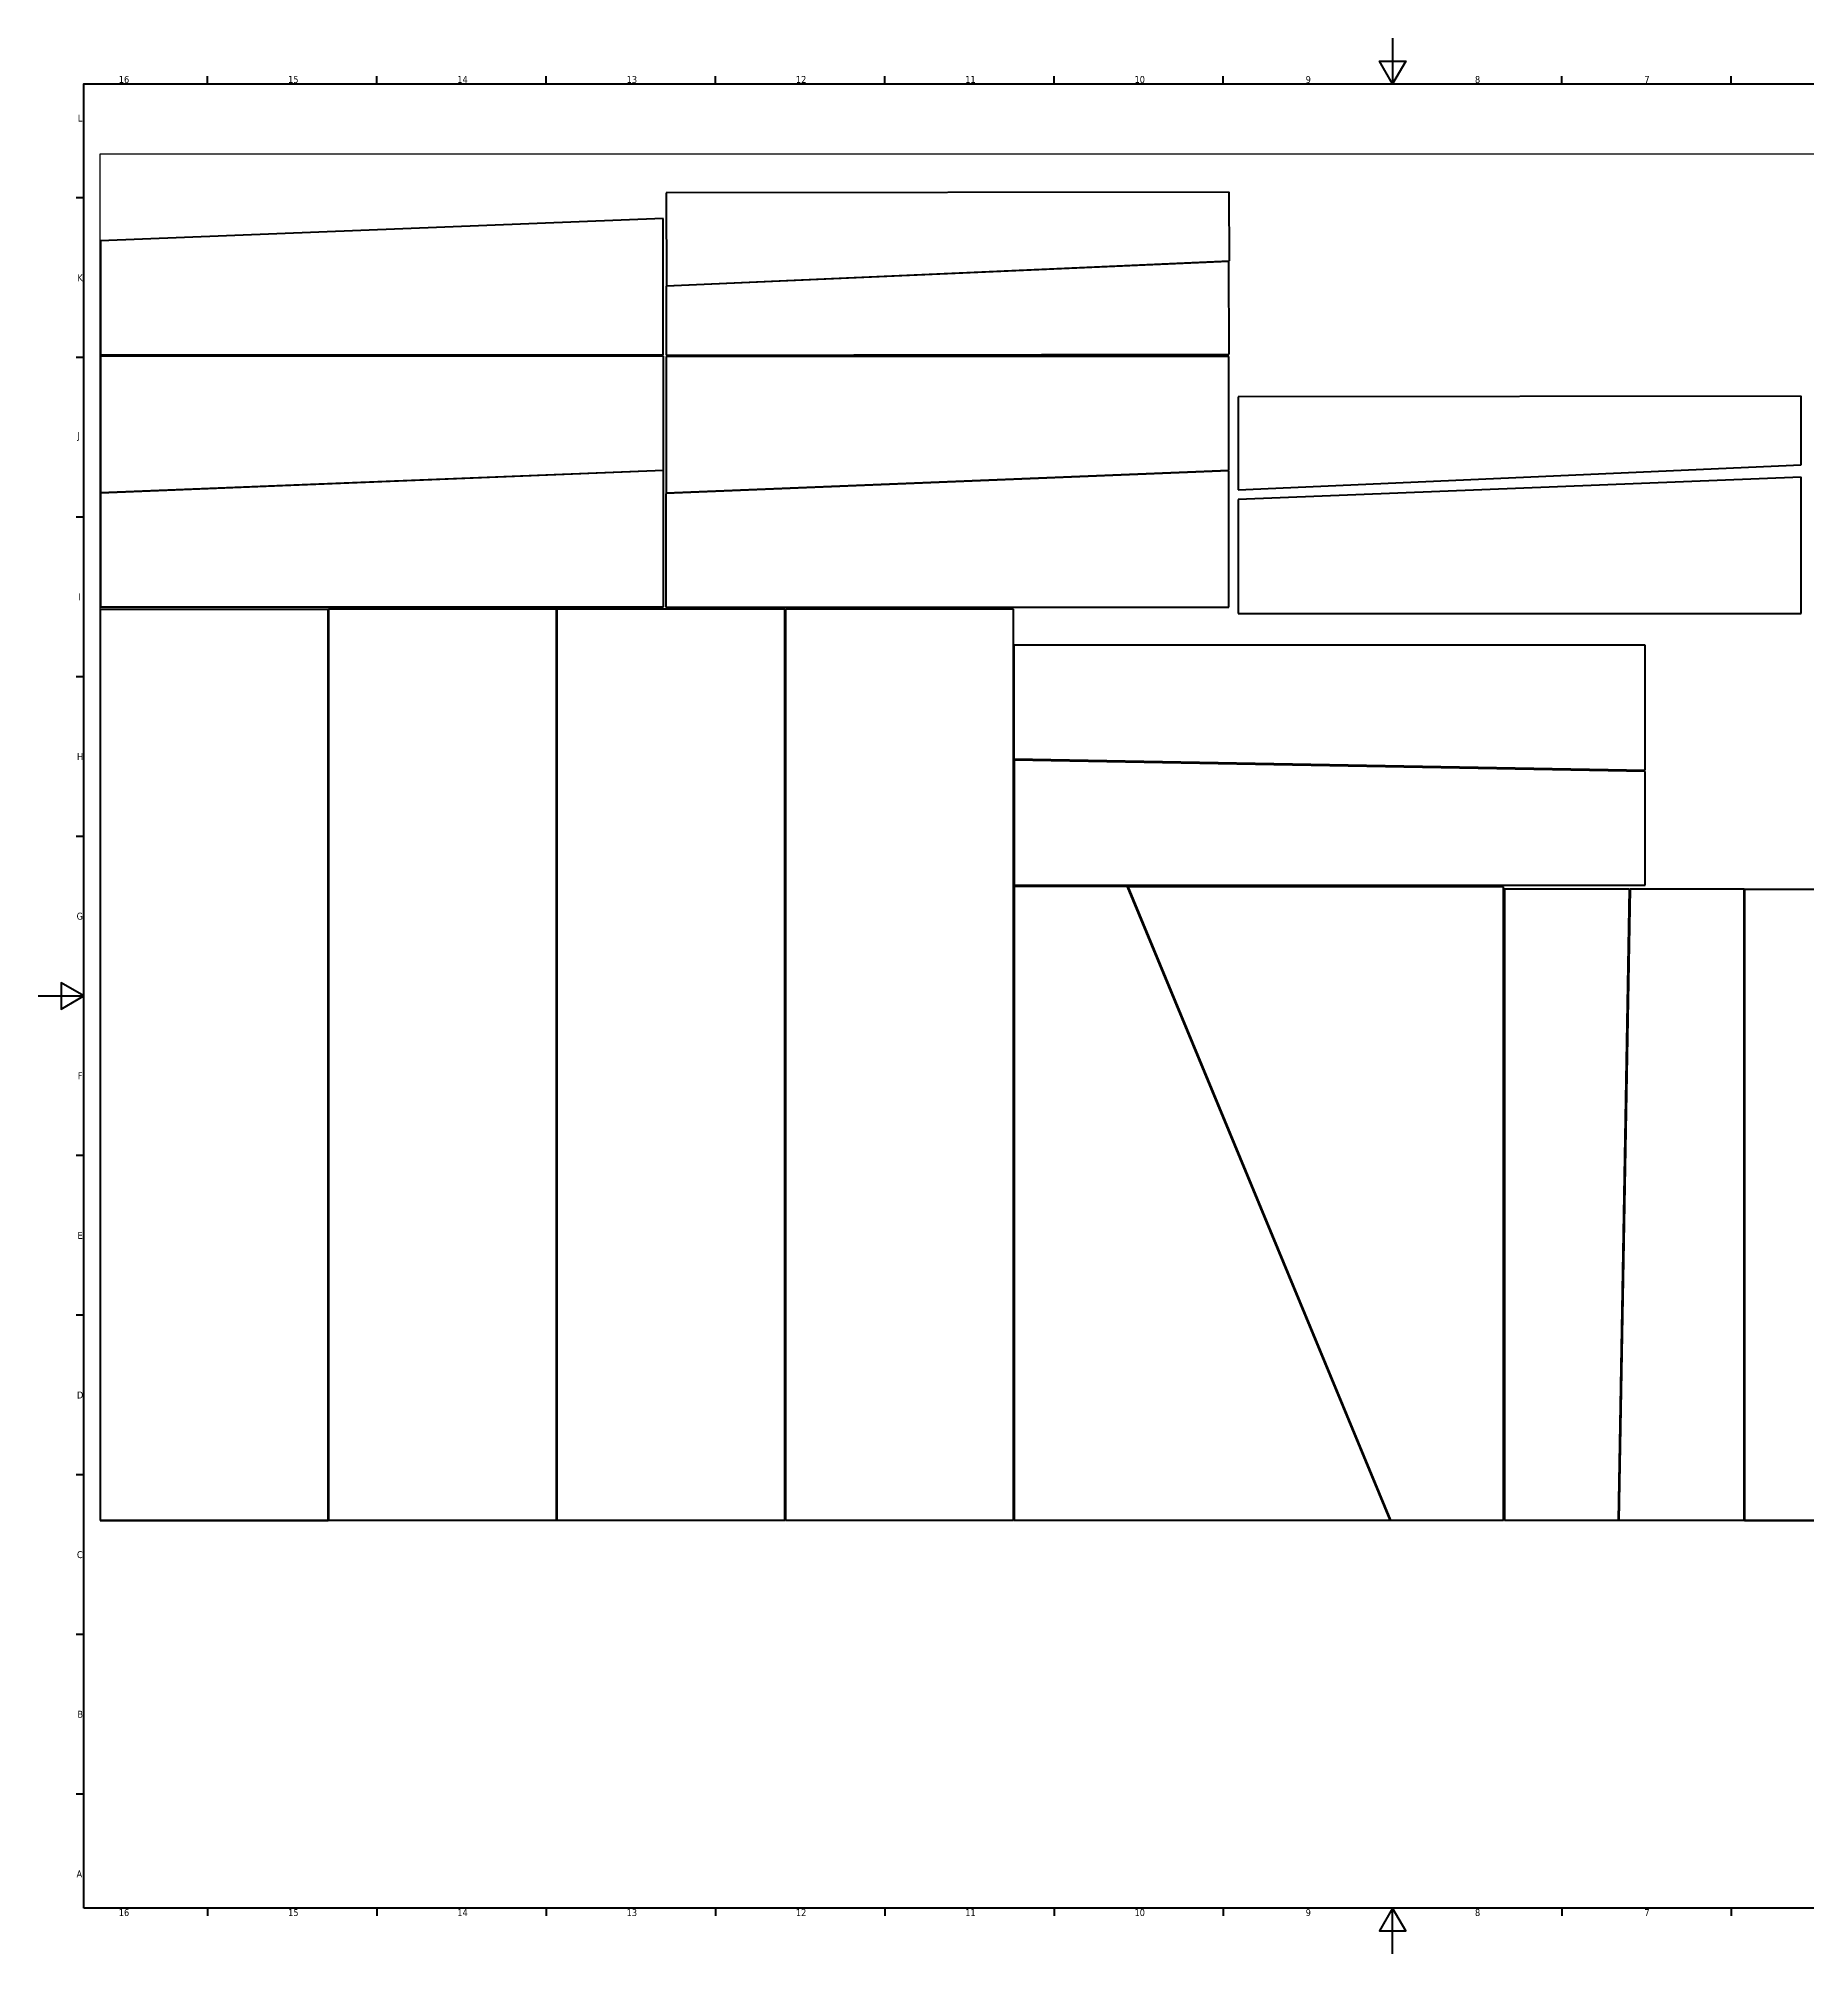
# Model space of a CAD drawing. Header units: millimetres. Extents: x 0 to 1189, y 0 to 841.
# Drawn here: x 0 to 777, y 0 to 841 of the extents above; entities that cross this region are included whole.
import ezdxf

# ---------------------------------------------------------------- set-up
doc = ezdxf.new("R2010")
doc.units = ezdxf.units.MM
doc.layers.get('0').update_dxf_attribs({"lineweight": 25})
for name, color, linetype, lineweight in [('Border (ANSI)', 7, 'Continuous', 70), ('Sketch Geometry (ANSI)', 7, 'Continuous', 25), ('Visible (ANSI)', 7, 'Continuous', 50)]:
    doc.layers.add(name, color=color, linetype=linetype, lineweight=lineweight)
doc.styles.add('Note Text (ANSI)', font='tahoma.ttf')

# ---------------------------------------------------------------- blocks, each defined once
blk = doc.blocks.new('Borders Default Border')
at = {"layer": 'Border (ANSI)'}
for p, q in [((74.31, 821), (74.31, 824.45)), ((148.63, 821), (148.63, 824.45)), ((222.94, 821), (222.94, 824.45)), ((297.25, 821), (297.25, 824.45)), ((371.56, 821), (371.56, 824.45)), ((445.88, 821), (445.88, 824.45)), ((520.19, 821), (520.19, 824.45)), ((668.81, 821), (668.81, 824.45)), ((743.12, 821), (743.12, 824.45)), ((20, 770.92), (16.55, 770.92)), ((20, 700.83), (16.55, 700.83)), ((20, 630.75), (16.55, 630.75)), ((20, 560.67), (16.55, 560.67)), ((20, 490.58), (16.55, 490.58)), ((20, 350.42), (16.55, 350.42)), ((20, 280.33), (16.55, 280.33)), ((20, 210.25), (16.55, 210.25)), ((20, 140.17), (16.55, 140.17)), ((20, 70.08), (16.55, 70.08)), ((74.31, 20), (74.31, 16.55)), ((148.63, 20), (148.63, 16.55)), ((222.94, 20), (222.94, 16.55)), ((297.25, 20), (297.25, 16.55)), ((371.56, 20), (371.56, 16.55)), ((445.88, 20), (445.88, 16.55)), ((520.19, 20), (520.19, 16.55)), ((668.81, 20), (668.81, 16.55)), ((743.12, 20), (743.12, 16.55))]:
    blk.add_line(p, q, dxfattribs=at)
at = {"layer": 'Border (ANSI)', "flags": 128}
for points in [[(594.5, 841), (594.5, 821), (588.73, 831), (600.27, 831), (594.5, 821)], [(20, 20), (20, 821), (1169, 821), (1169, 20), (20, 20)], [(0, 420.5), (20, 420.5), (10, 426.27), (10, 414.73), (20, 420.5)], [(594.5, 0), (594.5, 20), (588.73, 10), (600.27, 10), (594.5, 20)]]:
    blk.add_lwpolyline(points, dxfattribs=at)
at = {"layer": 'Border (ANSI)', "attachment_point": 7, "style": 'Note Text (ANSI)'}
for s, insert, char_height in [('16', (35.32, 821.34), 3.048), ('15', (109.64, 821.34), 3.048), ('14', (183.95, 821.4), 3.048), ('13', (258.26, 821.34), 3.048), ('12', (332.57, 821.4), 3.048), ('11', (406.89, 821.4), 3.048), ('10', (481.2, 821.34), 3.048), ('9', (556.34, 821.34), 3.05), ('8', (630.66, 821.33), 3.05), ('7', (705.03, 821.4), 3.05), ('L', (17.34, 804.43), 3.05), ('K', (17.15, 734.35), 3.05), ('J', (17.22, 664.23), 3.05), ('I', (17.48, 594.18), 3.05), ('H', (16.97, 524.1), 3.05), ('G', (16.81, 453.96), 3.05), ('F', (17.29, 383.93), 3.05), ('E', (17.21, 313.85), 3.05), ('D', (16.96, 243.77), 3.05), ('C', (16.95, 173.63), 3.05), ('B', (17.15, 103.6), 3.05), ('A', (16.78, 33.52), 3.05), ('16', (35.32, 16.49), 3.048), ('15', (109.64, 16.49), 3.048), ('14', (183.95, 16.55), 3.048), ('13', (258.26, 16.49), 3.048), ('12', (332.57, 16.55), 3.048), ('11', (406.89, 16.55), 3.048), ('10', (481.2, 16.49), 3.048), ('9', (556.34, 16.49), 3.05), ('8', (630.66, 16.48), 3.05), ('7', (705.03, 16.55), 3.05)]:
    blk.add_mtext(s, dxfattribs=dict(at, insert=insert, char_height=char_height))

msp = doc.modelspace()

# ---------------------------------------------------------------- linework, layer by layer
at = {"layer": 'Sketch Geometry (ANSI)'}
for p, q in [((27.13, 790.29), (827.13, 790.29)), ((27.13, 190.29), (27.13, 790.29)), ((827.13, 190.29), (27.13, 190.29))]:
    msp.add_line(p, q, dxfattribs=at)
at = {"layer": 'Visible (ANSI)'}
for p, q in [((522.81, 773.47), (275.68, 773.15)), ((275.68, 773.15), (275.74, 732.39)), ((522.85, 743.3), (522.81, 773.47)), ((274.36, 761.95), (27.24, 752.07)), ((274.36, 702.07), (274.36, 761.95)), ((27.24, 752.07), (27.24, 702.07)), ((522.66, 743), (275.55, 732.1)), ((275.74, 732.39), (522.85, 743.3)), ((522.73, 702.25), (522.66, 743)), ((275.55, 732.1), (275.59, 701.92)), ((27.24, 702.07), (274.36, 702.07)), ((27.27, 701.44), (27.27, 641.55)), ((274.39, 701.44), (27.27, 701.44)), ((274.39, 651.44), (274.39, 701.44)), ((275.54, 701.35), (275.54, 641.47)), ((522.66, 701.35), (275.54, 701.35)), ((275.59, 701.92), (522.73, 702.25)), ((522.66, 651.35), (522.66, 701.35)), ((773.82, 683.85), (526.68, 683.53)), ((526.68, 683.53), (526.75, 642.77)), ((773.86, 653.68), (773.82, 683.85)), ((27.27, 641.55), (274.39, 651.44)), ((274.41, 651.23), (27.29, 641.35)), ((274.41, 591.35), (274.41, 651.23)), ((522.61, 651.07), (275.49, 641.18)), ((275.54, 641.47), (522.66, 651.35)), ((522.61, 591.18), (522.61, 651.07)), ((773.83, 648.36), (526.71, 638.47)), ((526.75, 642.77), (773.86, 653.68)), ((773.83, 588.47), (773.83, 648.36)), ((27.29, 641.35), (27.29, 591.35)), ((275.49, 641.18), (275.49, 591.18)), ((526.71, 638.47), (526.71, 588.47)), ((27.19, 590.26), (27.19, 190.26)), ((127.19, 590.26), (27.19, 590.26)), ((27.29, 591.35), (274.41, 591.35)), ((127.19, 190.26), (127.19, 590.26)), ((127.45, 590.29), (127.45, 190.29)), ((227.45, 590.29), (127.45, 590.29)), ((227.45, 190.29), (227.45, 590.29)), ((227.68, 590.37), (227.68, 190.37)), ((327.68, 590.37), (227.68, 590.37)), ((275.49, 591.18), (522.61, 591.18)), ((327.68, 190.37), (327.68, 590.37)), ((328.01, 590.37), (328.01, 190.37)), ((428.01, 590.37), (328.01, 590.37)), ((428.01, 190.37), (428.01, 590.37)), ((526.71, 588.47), (773.83, 588.47)), ((705.32, 574.58), (428.27, 574.58)), ((428.27, 574.58), (428.27, 524.58)), ((705.32, 519.63), (705.32, 574.58)), ((428.27, 524.58), (705.32, 519.63)), ((428.33, 524.05), (428.33, 469.1)), ((705.38, 519.1), (428.33, 524.05)), ((705.38, 469.1), (705.38, 519.1)), ((428.33, 469.1), (705.38, 469.1)), ((428.42, 468.52), (428.42, 190.37)), ((478.42, 468.52), (428.42, 468.52)), ((477.95, 468.5), (593.25, 190.35)), ((643.25, 468.5), (477.95, 468.5)), ((593.72, 190.37), (478.42, 468.52)), ((643.25, 190.35), (643.25, 468.5)), ((643.6, 467.37), (643.6, 190.32)), ((698.54, 467.37), (643.6, 467.37)), ((693.6, 190.32), (698.54, 467.37)), ((698.8, 467.35), (693.85, 190.3)), ((748.8, 467.35), (698.8, 467.35)), ((748.8, 190.3), (748.8, 467.35)), ((749, 467.33), (749, 190.27)), ((803.94, 467.33), (749, 467.33)), ((27.19, 190.26), (127.19, 190.26)), ((127.45, 190.29), (227.45, 190.29)), ((227.68, 190.37), (327.68, 190.37)), ((328.01, 190.37), (428.01, 190.37)), ((428.42, 190.37), (593.72, 190.37)), ((593.25, 190.35), (643.25, 190.35)), ((643.6, 190.32), (693.6, 190.32)), ((693.85, 190.3), (748.8, 190.3)), ((749, 190.27), (799, 190.27))]:
    msp.add_line(p, q, dxfattribs=at)

# ---------------------------------------------------------------- block references
msp.add_blockref('Borders Default Border', (0, 0))

doc.saveas('drawing.dxf')
